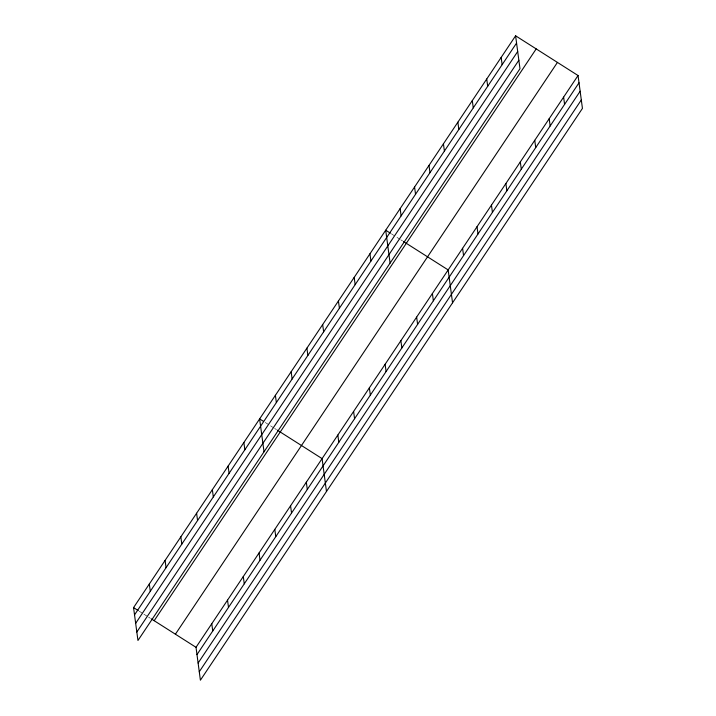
<?xml version="1.0" encoding="UTF-8"?>
<svg xmlns="http://www.w3.org/2000/svg" width="716" height="716" viewBox="0 0 716 716"><rect width="100%" height="100%" fill="white"/><g stroke="black" fill="none" stroke-linecap="round" stroke-linejoin="round"><path stroke-width="0.54" stroke-dasharray="3.58 2.69" d="M391.33 233.783L396.011 236.763M396.95 237.363L399.761 239.144M400.692 239.744L402.571 240.934M265.251 422.476L273.682 427.837M274.622 428.437L276.492 429.627M139.181 611.169L142.931 613.549M143.871 614.149L147.612 616.53M148.552 617.129L150.423 618.32"/><path stroke-width="1.07" d="M515.601 35.8L519.986 68.691L137.955 640.48L133.561 607.598L515.601 35.8L578.045 75.52L582.439 108.402L200.399 680.2L196.014 647.309L578.045 75.52M134.536 614.865L516.567 43.076M135.664 623.323L517.695 51.525M136.819 632.031L518.858 60.233M154.173 620.7L536.203 48.903M175.402 634.206L557.442 62.408M196.989 654.585L579.02 82.788M198.117 663.034L580.148 91.245M199.272 671.742L581.311 99.954M390.39 233.192L385.709 230.212L390.095 263.103M403.502 241.534L448.153 269.923L452.548 302.814M263.381 421.285L259.631 418.905L264.025 451.787M277.432 430.218L322.084 458.616L326.478 491.507M133.561 607.598L138.251 610.578M151.362 618.91L196.014 647.309M563.617 97.116L564.584 104.393M549.181 118.722L550.157 125.989M534.754 140.318L535.72 147.594M520.317 161.923L521.293 169.191M501.164 57.405L502.131 64.673M505.89 183.52L506.856 190.796M486.728 79.002L487.703 86.278M491.453 205.125L492.429 212.392M472.3 100.607L473.267 107.874M477.026 226.721L477.993 233.998M457.864 122.203L458.84 129.48M462.59 248.327L463.556 255.594M443.437 143.809L444.403 151.076M429 165.405L429.976 172.681M432.401 293.515L433.368 300.783M414.573 187.01L415.54 194.278M416.64 317.099L417.607 324.375M400.137 208.607L401.103 215.883M400.879 340.691L401.855 347.958M385.119 364.274L386.094 371.541M369.948 253.795L370.915 261.072M369.366 387.857L370.333 395.134M354.187 277.387L355.154 284.655M353.606 411.449L354.572 418.717M338.426 300.971L339.402 308.238M337.845 435.033L338.811 442.309M322.665 324.554L323.641 331.83M306.913 348.146L307.88 355.413M306.332 482.208L307.298 489.476M291.152 371.729L292.119 379.006M290.571 505.791L291.537 513.068M275.392 395.313L276.367 402.589M274.81 529.375L275.776 536.651M259.049 552.967L260.024 560.234M243.879 442.488L244.845 449.764M243.288 576.55L244.263 583.826M228.118 466.071L229.084 473.348M227.536 600.142L228.502 607.41M212.357 489.663L213.323 496.931M211.775 623.726L212.742 630.993M196.596 513.247L197.571 520.523M180.844 536.839L181.81 544.106M165.083 560.422L166.049 567.69M149.322 584.005L150.288 591.282"/></g></svg>
